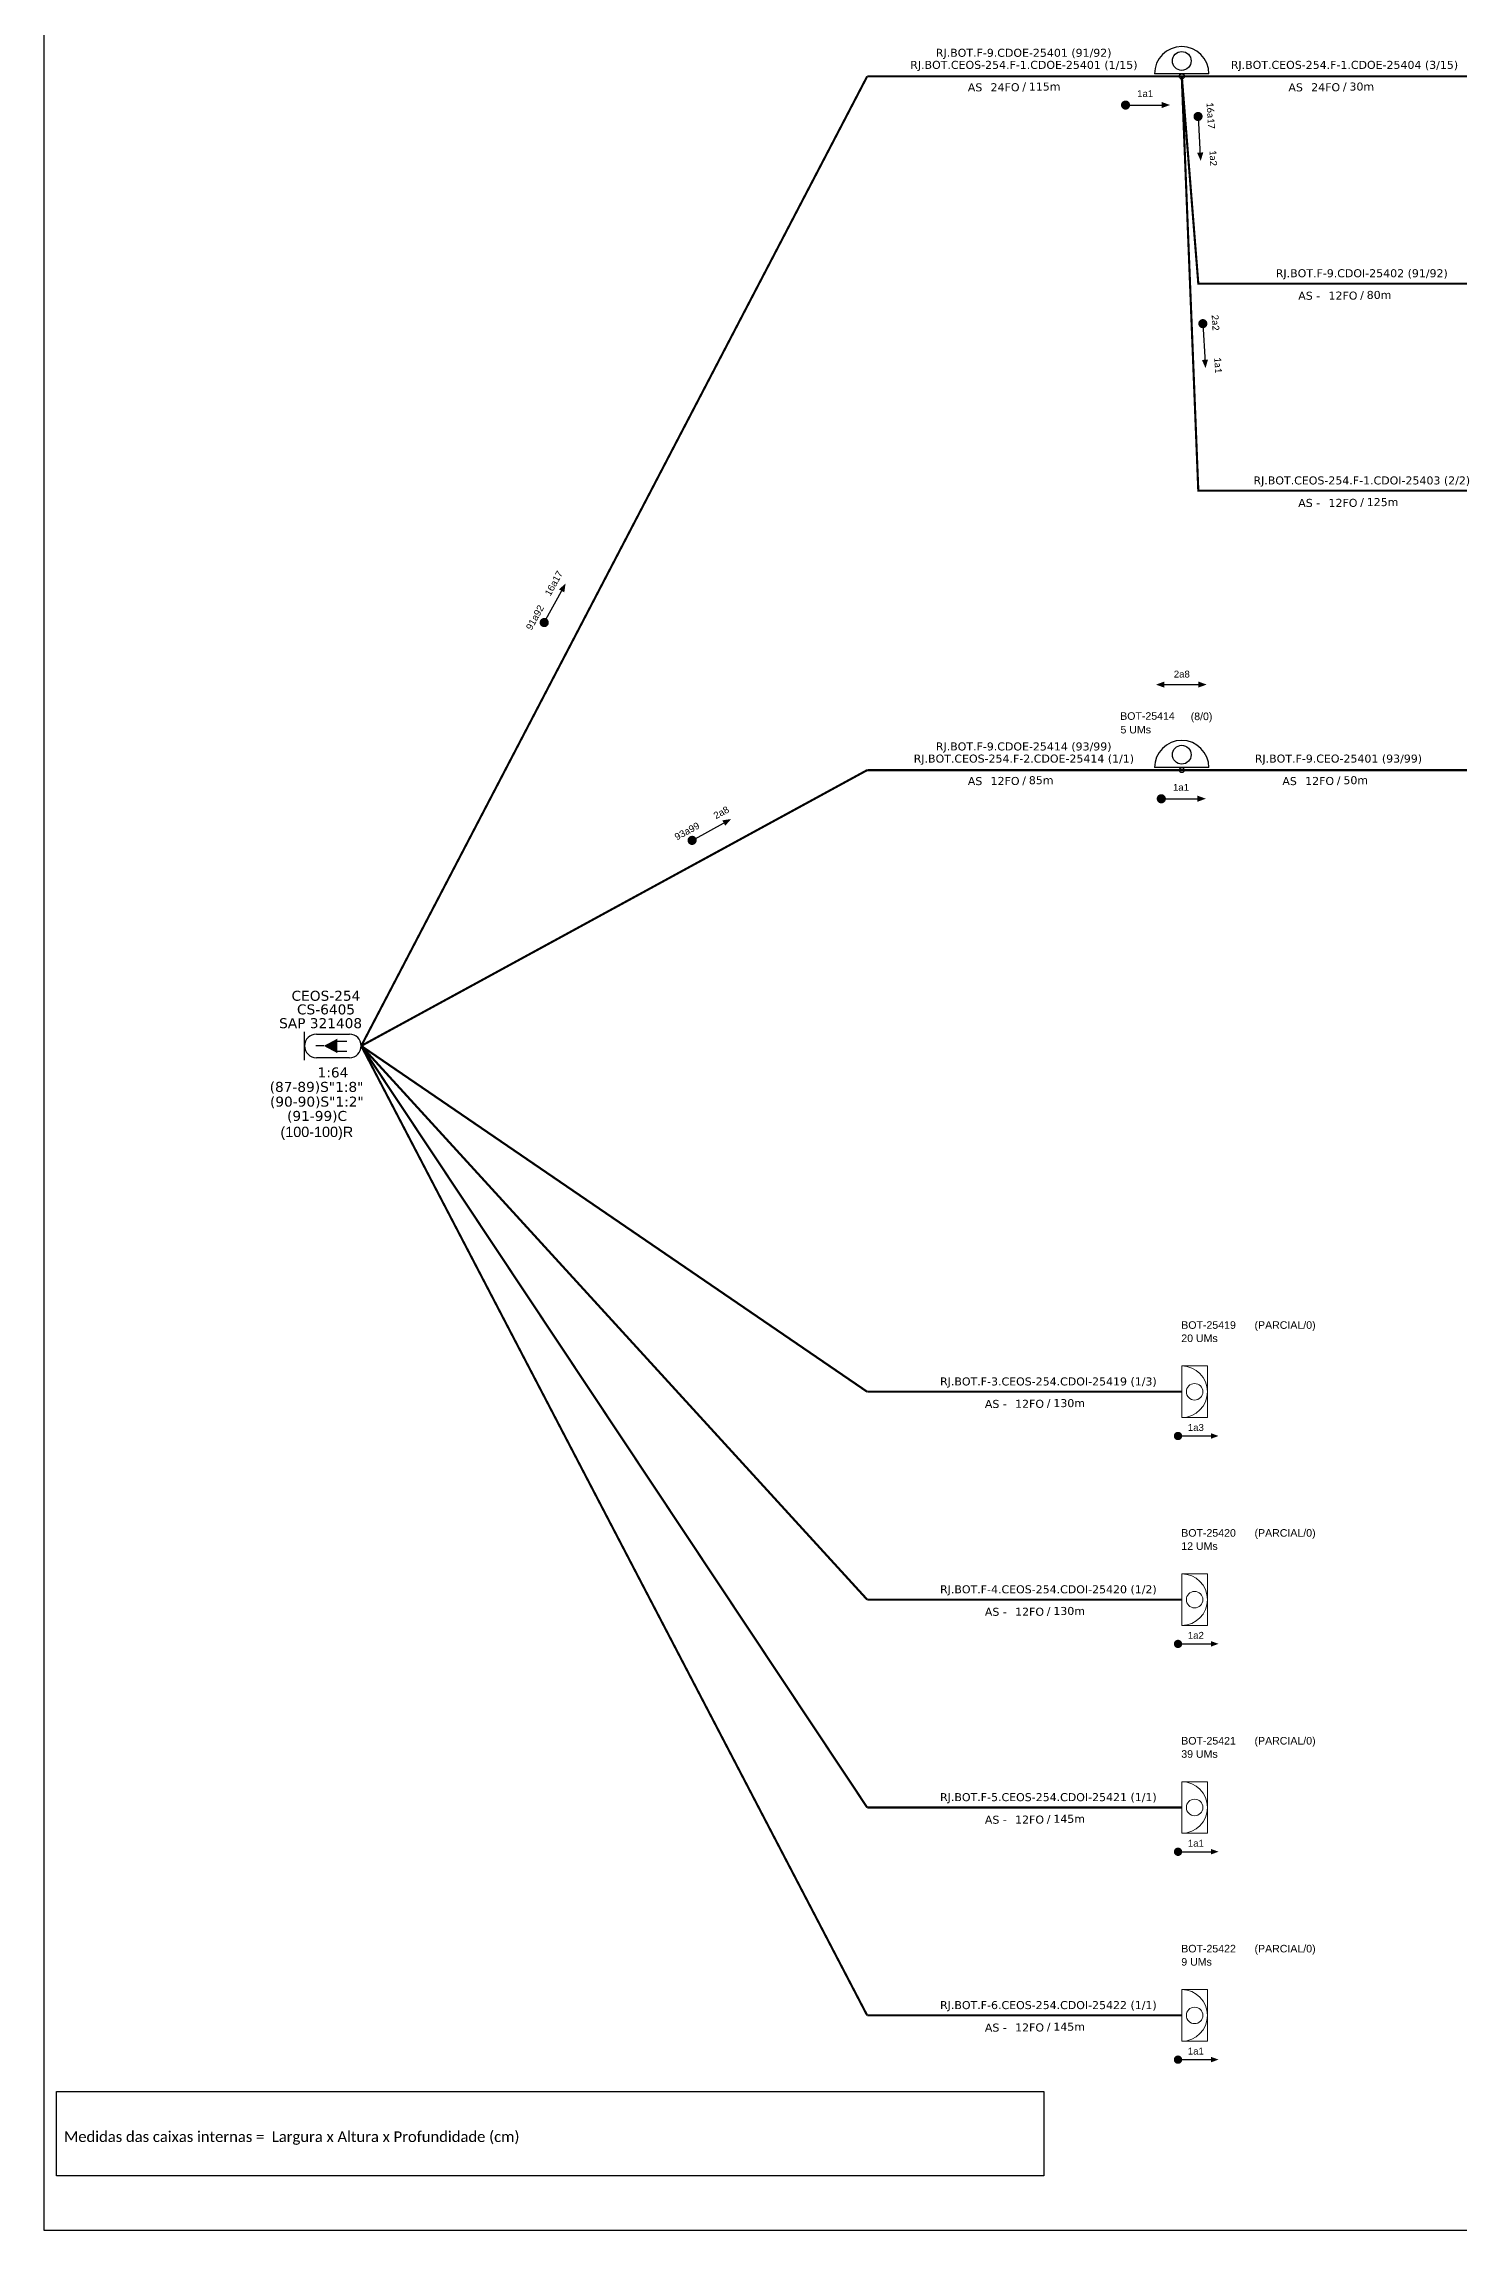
# Model space of a CAD drawing. Header units: metres. Extents: x -357 to 1409, y -312 to 282.
# Drawn here: x 568 to 792.6, y -311.8 to 35.2 of the extents above; entities that cross this region are included whole.
import ezdxf
from ezdxf.enums import TextEntityAlignment as Align

# ---------------------------------------------------------------- set-up
doc = ezdxf.new("R2010")
doc.units = ezdxf.units.M
for name, color, linetype, lineweight in [("20.0-LEGENDA DOS CDO'S", 1, 'Continuous', 0), ('20.1-CDO_INTERIOR', 1, 'Continuous', 0), ('20.2-CDO_POSTE', 1, 'Continuous', 5), ('40.1-ETIQUETAS', 1, 'Continuous', 20)]:
    doc.layers.add(name, color=color, linetype=linetype, lineweight=lineweight)
for name, color, linetype in [('20.4-CEOS', 1, 'Continuous'), ('CAP a instalar', 1, 'Continuous'), ('SETA', 7, 'Continuous'), ('UNIFILAR', 7, 'Continuous')]:
    doc.layers.add(name, color=color, linetype=linetype)
doc.styles.add('ARIAL', font='arial.ttf')
doc.styles.add('siredit', font='verdana.ttf')
doc.styles.get("Standard").update_dxf_attribs({"font": 'arial.ttf'})
doc.styles.add('WMF-Calibri0', font='calibri.ttf')
doc.linetypes.add('FENCELINE1', pattern='A,0.25,-0.1,[133,ltypeshp.shx,S=0.1,R=0,X=-0.1,Y=0],-0.1,1', length=1.45)

# ---------------------------------------------------------------- blocks, each defined once
blk = doc.blocks.new('CEOS_RP_CT_DRT')
at = {"layer": '20.4-CEOS', "color": 0}
for p, q in [((-4.54, 1.19), (-1.19, 1.19)), ((-1.19, -1.19), (-4.54, -1.19))]:
    blk.add_line(p, q, dxfattribs=at)
for points in [[(-5.73, -1.43), (-5.73, 1.44)], [(-3.79, 0), (-4.59, 0)], [(-2.47, 0.48), (-1.45, 0.48)], [(-2.47, -0.52), (-1.45, -0.52)]]:
    blk.add_lwpolyline(points, dxfattribs=at)
blk.add_lwpolyline([(-3.79, 0, 0, 1.47, 0), (-2.41, 0, 1.47, 1.47, 0)], format="xyseb", dxfattribs=at)
for centre, start, end in [((-4.54, 0), 90, 270), ((-1.19, 0), 270, 90)]:
    blk.add_arc(centre, 1.19, start, end, dxfattribs=at)
at = {"layer": '20.4-CEOS', "color": 7, "style": 'siredit'}
for tag, p in [('Nº_DA_CEOS', (-2.86, 5.6)), ('LOCAL', (-2.86, 4.24)), ('SAP', (-2.86, 2.78)), ('RACIO_SPLITAGEM', (-2.86, -1.88)), ('FIBRAS_SPLITTER', (-2.86, -3.58)), ('RESERVA_FINAIS', (-2.86, -6.39)), ('FIBRAS_TOP_C', (-2.86, -5.08))]:
    blk.add_attdef(tag, text='', height=1.01, dxfattribs=at).set_placement(p, align=Align.TOP_CENTER)
blk = doc.blocks.new('ETIQUETA_RS5F')
at = {"layer": '40.1-ETIQUETAS', "color": 0, "style": 'siredit'}
blk.add_text('/', height=1.5, dxfattribs=at).set_placement((1.58, -1.95), align=Align.MIDDLE_RIGHT)
for tag, p in [('ETIQUETA_R_PRIMARIA', (1.21, 4.1)), ('ETIQUETA_R_SECUNDARIA', (1.21, 2.1)), ('F_ATIVAS/F_MORTAS', (1.14, -4.24))]:
    blk.add_attdef(tag, text='', height=1.5, dxfattribs=at).set_placement(p, align=Align.MIDDLE_CENTER)
for tag, p in [('TIPO_CABO', (-6.58, -2.12)), ('CAP_CABO', (0.4, -2.09))]:
    blk.add_attdef(tag, text='', height=1.5, dxfattribs=at).set_placement(p, align=Align.MIDDLE_RIGHT)
blk.add_attdef('METROS', text='', height=1.5, dxfattribs=at).set_placement((2.14, -1.95), align=Align.MIDDLE_LEFT)
for tag, p in [('FUSÃO_1', (0.85, -8.39)), ('FUSÃO_2', (0.85, -10.6)), ('FUSÃO_3', (0.85, -12.93)), ('FUSÃO_4', (0.85, -15.14)), ('FUSÃO_5', (0.85, -17.16))]:
    blk.add_attdef(tag, text='', height=1.5, dxfattribs=at).set_placement(p, align=Align.CENTER)
blk = doc.blocks.new('CDOE-TEXTO PADRÃO')
at = {"layer": "20.0-LEGENDA DOS CDO'S", "color": 0, "style": 'ARIAL'}
for tag, p in [('CDO_N', (0.49, 7.39)), ('CORDOALHA', (0.5, 4.33)), ('SAP', (0.51, 1.67)), ('SPLITER_1', (0.59, -0.91)), ('SPLITER_2', (0.6, -3.55)), ('(XX-XX_F)S', (0.54, -8.29)), ('(XX-XX_L)S', (0.55, -10.83)), ('UMS', (0.55, -13.15))]:
    blk.add_attdef(tag, p, '', height=1.7, rotation=0.118, dxfattribs=at)
blk.add_attdef('FIBRAS_UTILIZADAS', text='', height=1.7, rotation=0.118, dxfattribs=at).set_placement((19.77, 7.43), align=Align.CENTER)
blk = doc.blocks.new('CDOI_INT')
at = {"layer": '20.1-CDO_INTERIOR', "color": 0, "lineweight": 18}
blk.add_lwpolyline([(4.25, -4.25), (4.25, 4.25), (0, 4.25), (0, -4.25)], close=True, dxfattribs=at)
blk.add_circle((2.12, 0), 1.36, dxfattribs=at)
blk.add_arc((0, 0), 4.25, 270, 90, dxfattribs=at)
at = {"layer": "20.0-LEGENDA DOS CDO'S", "color": 0, "style": 'ARIAL'}
for tag, p in [('CDO_N', (-0.08, 10.38)), ('SPLITER_1', (21.18, 10.38)), ('SAP', (-0.08, 6.23)), ('SURVEY', (-0.08, 8.2)), ('SPLITER_2', (21.19, 8.68)), ('1:XX', (5.94, -2.22)), ('UMS', (5.94, -4.24))]:
    blk.add_attdef(tag, p, '', height=1.36, dxfattribs=at)
blk.add_attdef('FIBRAS_UTILIZADAS', text='', height=1.36, dxfattribs=at).set_placement((15.34, 10.38), align=Align.CENTER)
blk = doc.blocks.new('SAN')
at = {"layer": 'SETA'}
blk.add_lwpolyline([(-2.58, 0), (6.02, 0)], dxfattribs=at)
for points in [[(-2.1, -0.66), (-3.93, 0), (-2.1, 0.67)], [(5.33, 0.68), (7.16, 0.01), (5.33, -0.65)]]:
    blk.add_solid(points, dxfattribs=at)

msp = doc.modelspace()

# ---------------------------------------------------------------- linework, layer by layer
at = {"color": 5}
msp.add_line((752.98, 30.45), (744.35, 30.45), dxfattribs=at)
at = {"color": 7}
msp.add_line((752.98, -79.65), (744.34, -79.65), dxfattribs=at)
msp.add_lwpolyline([(568.02, -311.79), (1409.02, -311.79), (1409.02, 282.21), (568.02, 282.21)], close=True, dxfattribs=at)
at = {"color": 7, "const_width": 0.339}
msp.add_lwpolyline([(798.59, 30.05), (748.67, 30.05)], dxfattribs=at)
for points, const_width in [([(739.38, 25.5, 1), (740.1, 25.5, 1)], 0.726), ([(751.23, 24.05, 1), (751.27, 23.33, 1)], 0.726), ([(751.99, -8.83, 1), (752.03, -9.55, 1)], 0.726), ([(647.29, -56.95, 1), (647.64, -56.31, 1)], 0.726), ([(745.05, -84.6, 1), (745.78, -84.6, 1)], 0.726), ([(670.62, -91.37, 1), (671.26, -91.03, 1)], 0.726), ([(747.74, -185.73, 1), (748.4, -185.73, 1)], 0.66), ([(747.74, -185.73, 1), (748.4, -185.73, 1)], 0.66), ([(747.74, -218.73, 1), (748.4, -218.73, 1)], 0.66), ([(747.74, -218.73, 1), (748.4, -218.73, 1)], 0.66), ([(747.74, -251.72, 1), (748.4, -251.72, 1)], 0.66), ([(747.74, -251.72, 1), (748.4, -251.72, 1)], 0.66), ([(747.74, -284.71, 1), (748.4, -284.71, 1)], 0.66), ([(747.74, -284.71, 1), (748.4, -284.71, 1)], 0.66)]:
    msp.add_lwpolyline(points, format="xyb", close=True, dxfattribs=dict(const_width=const_width))
at = {"color": 0}
msp.add_lwpolyline([(570.03, -289.79), (726.77, -289.79), (726.77, -303.14), (570.03, -303.14)], close=True, dxfattribs=at)
at = {"color": 5}
for centre, radius in [((748.66, 32.5), 1.49), ((748.67, 30.05), 0.4)]:
    msp.add_circle(centre, radius, dxfattribs=at)
at = {"color": 7}
for centre, radius in [((748.66, -77.6), 1.49), ((748.66, -80.05), 0.4)]:
    msp.add_circle(centre, radius, dxfattribs=at)
at = {"color": 5}
msp.add_arc((748.66, 30.45), 4.32, 0, 180, dxfattribs=at)
at = {"color": 7}
msp.add_arc((748.66, -79.65), 4.32, 0, 180, dxfattribs=at)
at = {"layer": 'CAP a instalar', "color": 7, "linetype": 'FENCELINE1', "ltscale": 7, "const_width": 0.339}
for points in [[(698.73, 30.05), (618.42, -123.82)], [(748.66, 30.05), (698.73, 30.05)], [(698.73, -80.05), (618.42, -123.82)], [(748.66, -80.05), (698.73, -80.05)], [(794.67, -80.05), (748.67, -80.05)]]:
    msp.add_lwpolyline(points, dxfattribs=at)
at = {"layer": 'CAP a instalar', "color": 8, "linetype": 'FENCELINE1', "ltscale": 7, "const_width": 0.339}
for points in [[(798.59, -35.71), (751.29, -35.71), (748.66, 30.05)], [(698.73, -178.71), (618.42, -123.82)], [(698.73, -211.7), (618.42, -123.82)], [(698.73, -244.69), (618.42, -123.82)], [(698.73, -277.69), (618.42, -123.82)], [(748.66, -178.71), (698.73, -178.71)], [(748.66, -211.7), (698.73, -211.7)], [(748.66, -244.69), (698.73, -244.69)], [(748.66, -277.69), (698.73, -277.69)]]:
    msp.add_lwpolyline(points, dxfattribs=at)
at = {"layer": 'CAP a instalar', "color": 1, "linetype": 'FENCELINE1', "ltscale": 7, "const_width": 0.339}
msp.add_lwpolyline([(798.59, -2.83), (751.29, -2.83), (748.67, 30.05)], dxfattribs=at)
at = {"layer": 'SETA'}
for points in [[(739.74, 25.5), (745.98, 25.5)], [(751.25, 23.69), (751.61, 17.46)], [(752.01, -9.19), (752.37, -15.42)], [(647.47, -56.63), (650.47, -51.16)], [(745.42, -84.6), (751.66, -84.6)], [(670.94, -91.2), (676.42, -88.21)], [(748.07, -185.73), (753.74, -185.73)], [(748.07, -185.73), (753.74, -185.73)], [(748.07, -218.73), (753.74, -218.73)], [(748.07, -218.73), (753.74, -218.73)], [(748.07, -251.72), (753.74, -251.72)], [(748.07, -251.72), (753.74, -251.72)], [(748.07, -284.71), (753.74, -284.71)], [(748.07, -284.71), (753.74, -284.71)]]:
    msp.add_lwpolyline(points, dxfattribs=at)
for points in [[(745.48, 25.99), (746.81, 25.51), (745.48, 25.03)], [(752.08, 17.99), (751.67, 16.63), (751.11, 17.93)], [(752.83, -14.89), (752.43, -16.25), (751.87, -14.95)], [(649.8, -51.36), (650.86, -50.43), (650.65, -51.83)], [(751.16, -84.1), (752.49, -84.59), (751.16, -85.07)], [(675.74, -88.02), (677.14, -87.81), (676.2, -88.87)], [(753.29, -185.29), (754.5, -185.73), (753.29, -186.17)], [(753.29, -185.29), (754.5, -185.73), (753.29, -186.17)], [(753.29, -218.28), (754.5, -218.72), (753.29, -219.16)], [(753.29, -218.28), (754.5, -218.72), (753.29, -219.16)], [(753.29, -251.27), (754.5, -251.71), (753.29, -252.15)], [(753.29, -251.27), (754.5, -251.71), (753.29, -252.15)], [(753.29, -284.26), (754.5, -284.7), (753.29, -285.14)], [(753.29, -284.26), (754.5, -284.7), (753.29, -285.14)]]:
    msp.add_solid(points, dxfattribs=at)

# ---------------------------------------------------------------- block references
at = {"color": 7}
ref = msp.add_blockref('ETIQUETA_RS5F', (722.6, 30.1), dxfattribs=dict(at, xscale=0.8468063891091732, yscale=0.8468063891091732, zscale=0.8468063891091732))
ref.add_attrib('ETIQUETA_R_PRIMARIA', 'RJ.BOT.F-9.CDOE-25401 (91/92)', dxfattribs={"layer": '40.1-ETIQUETAS', "color": 0, "height": 1.2702, "style": 'siredit'}).set_placement((723.57, 33.8), align=Align.MIDDLE_CENTER)
ref.add_attrib('ETIQUETA_R_SECUNDARIA', 'RJ.BOT.CEOS-254.F-1.CDOE-25401 (1/15)', dxfattribs={"layer": '40.1-ETIQUETAS', "color": 0, "height": 1.2702, "style": 'siredit'}).set_placement((723.6, 31.88), align=Align.MIDDLE_CENTER)
ref.add_attrib('TIPO_CABO', 'AS', dxfattribs={"layer": '40.1-ETIQUETAS', "color": 0, "height": 1.27, "style": 'siredit'}).set_placement((717, 28.31), align=Align.MIDDLE_RIGHT)
ref.add_attrib('CAP_CABO', '24FO', dxfattribs={"layer": '40.1-ETIQUETAS', "color": 0, "height": 1.27, "style": 'siredit'}).set_placement((722.91, 28.33), align=Align.MIDDLE_RIGHT)
ref.add_attrib('METROS', '115m', dxfattribs={"layer": '40.1-ETIQUETAS', "color": 0, "height": 1.27, "style": 'siredit'}).set_placement((724.39, 28.44), align=Align.MIDDLE_LEFT)
ref = msp.add_blockref('ETIQUETA_RS5F', (773.49, 30.1), dxfattribs=dict(at, xscale=0.8468063891091732, yscale=0.8468063891091732, zscale=0.8468063891091732))
ref.add_attrib('ETIQUETA_R_SECUNDARIA', 'RJ.BOT.CEOS-254.F-1.CDOE-25404 (3/15)', dxfattribs={"layer": '40.1-ETIQUETAS', "color": 0, "height": 1.2702, "style": 'siredit'}).set_placement((774.49, 31.88), align=Align.MIDDLE_CENTER)
ref.add_attrib('TIPO_CABO', 'AS', dxfattribs={"layer": '40.1-ETIQUETAS', "color": 0, "height": 1.27, "style": 'siredit'}).set_placement((767.89, 28.31), align=Align.MIDDLE_RIGHT)
ref.add_attrib('CAP_CABO', '24FO', dxfattribs={"layer": '40.1-ETIQUETAS', "color": 0, "height": 1.27, "style": 'siredit'}).set_placement((773.8, 28.33), align=Align.MIDDLE_RIGHT)
ref.add_attrib('METROS', '30m', dxfattribs={"layer": '40.1-ETIQUETAS', "color": 0, "height": 1.27, "style": 'siredit'}).set_placement((775.28, 28.44), align=Align.MIDDLE_LEFT)
at = {"layer": '20.1-CDO_INTERIOR', "color": 8, "ltscale": 11}
ref = msp.add_blockref('CDOI_INT', (748.66, -178.71), dxfattribs=dict(at, xscale=0.9626096739481429, yscale=0.9626096739481429, zscale=0.9626096739481429))
ref.add_attrib('CDO_N', 'BOT-25419', (748.58, -168.72), dxfattribs={"layer": "20.0-LEGENDA DOS CDO'S", "color": 0, "height": 1.201, "style": 'ARIAL'})
ref.add_attrib('FIBRAS_UTILIZADAS', '       (PARCIAL/0)', dxfattribs={"layer": "20.0-LEGENDA DOS CDO'S", "color": 0, "height": 1.2012, "style": 'ARIAL'}).set_placement((763.43, -168.72), align=Align.CENTER)
ref.add_attrib('SURVEY', '20 UMs', (748.59, -170.82), dxfattribs={"layer": "20.0-LEGENDA DOS CDO'S", "color": 0, "height": 1.201, "style": 'ARIAL'})
ref = msp.add_blockref('CDOI_INT', (748.66, -211.7), dxfattribs=dict(at, xscale=0.9626096739481429, yscale=0.9626096739481429, zscale=0.9626096739481429))
ref.add_attrib('CDO_N', 'BOT-25420', (748.58, -201.71), dxfattribs={"layer": "20.0-LEGENDA DOS CDO'S", "color": 0, "height": 1.201, "style": 'ARIAL'})
ref.add_attrib('FIBRAS_UTILIZADAS', '       (PARCIAL/0)', dxfattribs={"layer": "20.0-LEGENDA DOS CDO'S", "color": 0, "height": 1.2012, "style": 'ARIAL'}).set_placement((763.43, -201.71), align=Align.CENTER)
ref.add_attrib('SURVEY', '12 UMs', (748.59, -203.81), dxfattribs={"layer": "20.0-LEGENDA DOS CDO'S", "color": 0, "height": 1.201, "style": 'ARIAL'})
ref = msp.add_blockref('CDOI_INT', (748.66, -244.69), dxfattribs=dict(at, xscale=0.9626096739481429, yscale=0.9626096739481429, zscale=0.9626096739481429))
ref.add_attrib('CDO_N', 'BOT-25421', (748.58, -234.7), dxfattribs={"layer": "20.0-LEGENDA DOS CDO'S", "color": 0, "height": 1.201, "style": 'ARIAL'})
ref.add_attrib('FIBRAS_UTILIZADAS', '       (PARCIAL/0)', dxfattribs={"layer": "20.0-LEGENDA DOS CDO'S", "color": 0, "height": 1.2012, "style": 'ARIAL'}).set_placement((763.43, -234.7), align=Align.CENTER)
ref.add_attrib('SURVEY', '39 UMs', (748.59, -236.8), dxfattribs={"layer": "20.0-LEGENDA DOS CDO'S", "color": 0, "height": 1.201, "style": 'ARIAL'})
ref = msp.add_blockref('CDOI_INT', (748.66, -277.69), dxfattribs=dict(at, xscale=0.9626096739481429, yscale=0.9626096739481429, zscale=0.9626096739481429))
ref.add_attrib('CDO_N', 'BOT-25422', (748.58, -267.69), dxfattribs={"layer": "20.0-LEGENDA DOS CDO'S", "color": 0, "height": 1.201, "style": 'ARIAL'})
ref.add_attrib('FIBRAS_UTILIZADAS', '       (PARCIAL/0)', dxfattribs={"layer": "20.0-LEGENDA DOS CDO'S", "color": 0, "height": 1.2012, "style": 'ARIAL'}).set_placement((763.43, -267.69), align=Align.CENTER)
ref.add_attrib('SURVEY', '9 UMs', (748.59, -269.79), dxfattribs={"layer": "20.0-LEGENDA DOS CDO'S", "color": 0, "height": 1.201, "style": 'ARIAL'})
at = {"layer": '20.2-CDO_POSTE', "color": 7}
ref = msp.add_blockref('CDOE-TEXTO PADRÃO', (744.04, -80.1), dxfattribs=dict(at, xscale=0.7056720020771027, yscale=0.7056720020771027, zscale=0.7056720020771027))
ref.add_attrib('CDO_N', 'BOT-25414', (738.89, -72.07), dxfattribs={"layer": "20.0-LEGENDA DOS CDO'S", "color": 0, "height": 1.2, "rotation": 0.118, "style": 'ARIAL'})
ref.add_attrib('CORDOALHA', '5 UMs', (738.94, -74.23), dxfattribs={"layer": "20.0-LEGENDA DOS CDO'S", "color": 0, "height": 1.2, "rotation": 0.118, "style": 'ARIAL'})
ref.add_attrib('FIBRAS_UTILIZADAS', '       (8/0)', dxfattribs={"layer": "20.0-LEGENDA DOS CDO'S", "color": 0, "height": 1.1995, "rotation": 0.118, "style": 'ARIAL'}).set_placement((750.18, -72.12), align=Align.CENTER)
at = {"layer": '20.4-CEOS', "color": 7}
ref = msp.add_blockref('CEOS_RP_CT_DRT', (618.42, -123.82), dxfattribs=dict(at, xscale=1.56936936879158, yscale=1.56936936879158, zscale=1.56936936879158))
ref.add_attrib('Nº_DA_CEOS', 'CEOS-254', dxfattribs={"color": 7, "height": 1.585, "style": 'siredit'}).set_placement((612.82, -115.07), align=Align.TOP_CENTER)
ref.add_attrib('LOCAL', 'CS-6405', dxfattribs={"color": 7, "height": 1.585, "style": 'siredit'}).set_placement((612.83, -117.23), align=Align.TOP_CENTER)
ref.add_attrib('SAP', 'SAP 321408', dxfattribs={"color": 7, "height": 1.585, "style": 'siredit'}).set_placement((611.97, -119.42), align=Align.TOP_CENTER)
ref.add_attrib('RACIO_SPLITAGEM', '1:64', dxfattribs={"color": 7, "height": 1.585, "style": 'siredit'}).set_placement((613.93, -127.24), align=Align.TOP_CENTER)
ref.add_attrib('FIBRAS_SPLITTER', '(87-89)S"1:8"', dxfattribs={"color": 7, "height": 1.5846, "style": 'siredit'}).set_placement((611.33, -129.53), align=Align.TOP_CENTER)
ref.add_attrib('FIBRAS_TOP_C', '(90-90)S"1:2"', dxfattribs={"color": 7, "height": 1.5846, "style": 'siredit'}).set_placement((611.38, -131.87), align=Align.TOP_CENTER)
ref.add_attrib('RESERVA_FINAIS', '(91-99)C', dxfattribs={"color": 7, "height": 1.585, "style": 'siredit'}).set_placement((611.41, -134.14), align=Align.TOP_CENTER)
at = {"layer": '40.1-ETIQUETAS', "color": 1}
ref = msp.add_blockref('ETIQUETA_RS5F', (776.24, -2.97), dxfattribs=dict(at, xscale=0.8468063891091732, yscale=0.8468063891091732, zscale=0.8468063891091732))
ref.add_attrib('ETIQUETA_R_SECUNDARIA', 'RJ.BOT.F-9.CDOI-25402 (91/92)', dxfattribs={"color": 0, "height": 1.2702, "style": 'siredit'}).set_placement((777.24, -1.19), align=Align.MIDDLE_CENTER)
ref.add_attrib('TIPO_CABO', 'AS -', dxfattribs={"color": 0, "height": 1.27, "style": 'siredit'}).set_placement((770.63, -4.76), align=Align.MIDDLE_RIGHT)
ref.add_attrib('CAP_CABO', '12FO', dxfattribs={"color": 0, "height": 1.27, "style": 'siredit'}).set_placement((776.55, -4.74), align=Align.MIDDLE_RIGHT)
ref.add_attrib('METROS', '80m', dxfattribs={"color": 0, "height": 1.27, "style": 'siredit'}).set_placement((778.02, -4.63), align=Align.MIDDLE_LEFT)
at = {"layer": '40.1-ETIQUETAS', "color": 8}
ref = msp.add_blockref('ETIQUETA_RS5F', (776.24, -35.85), dxfattribs=dict(at, xscale=0.8468063891091732, yscale=0.8468063891091732, zscale=0.8468063891091732))
ref.add_attrib('ETIQUETA_R_SECUNDARIA', 'RJ.BOT.CEOS-254.F-1.CDOI-25403 (2/2)', dxfattribs={"color": 0, "height": 1.2702, "style": 'siredit'}).set_placement((777.24, -34.07), align=Align.MIDDLE_CENTER)
ref.add_attrib('TIPO_CABO', 'AS -', dxfattribs={"color": 0, "height": 1.27, "style": 'siredit'}).set_placement((770.63, -37.64), align=Align.MIDDLE_RIGHT)
ref.add_attrib('CAP_CABO', '12FO', dxfattribs={"color": 0, "height": 1.27, "style": 'siredit'}).set_placement((776.55, -37.63), align=Align.MIDDLE_RIGHT)
ref.add_attrib('METROS', '125m', dxfattribs={"color": 0, "height": 1.27, "style": 'siredit'}).set_placement((778.02, -37.51), align=Align.MIDDLE_LEFT)
at = {"layer": '40.1-ETIQUETAS', "color": 7}
ref = msp.add_blockref('ETIQUETA_RS5F', (722.6, -80), dxfattribs=dict(at, xscale=0.8468063891091732, yscale=0.8468063891091732, zscale=0.8468063891091732))
ref.add_attrib('ETIQUETA_R_PRIMARIA', 'RJ.BOT.F-9.CDOE-25414 (93/99)', dxfattribs={"color": 0, "height": 1.2702, "style": 'siredit'}).set_placement((723.57, -76.29), align=Align.MIDDLE_CENTER)
ref.add_attrib('ETIQUETA_R_SECUNDARIA', 'RJ.BOT.CEOS-254.F-2.CDOE-25414 (1/1)', dxfattribs={"color": 0, "height": 1.2702, "style": 'siredit'}).set_placement((723.6, -78.22), align=Align.MIDDLE_CENTER)
ref.add_attrib('TIPO_CABO', 'AS', dxfattribs={"color": 0, "height": 1.27, "style": 'siredit'}).set_placement((717, -81.79), align=Align.MIDDLE_RIGHT)
ref.add_attrib('CAP_CABO', '12FO', dxfattribs={"color": 0, "height": 1.27, "style": 'siredit'}).set_placement((722.91, -81.77), align=Align.MIDDLE_RIGHT)
ref.add_attrib('METROS', '85m', dxfattribs={"color": 0, "height": 1.27, "style": 'siredit'}).set_placement((724.39, -81.65), align=Align.MIDDLE_LEFT)
ref = msp.add_blockref('ETIQUETA_RS5F', (772.53, -80), dxfattribs=dict(at, xscale=0.8468063891091732, yscale=0.8468063891091732, zscale=0.8468063891091732))
ref.add_attrib('ETIQUETA_R_SECUNDARIA', 'RJ.BOT.F-9.CEO-25401 (93/99)', dxfattribs={"color": 0, "height": 1.2702, "style": 'siredit'}).set_placement((773.53, -78.22), align=Align.MIDDLE_CENTER)
ref.add_attrib('TIPO_CABO', 'AS', dxfattribs={"color": 0, "height": 1.27, "style": 'siredit'}).set_placement((766.93, -81.79), align=Align.MIDDLE_RIGHT)
ref.add_attrib('CAP_CABO', '12FO', dxfattribs={"color": 0, "height": 1.27, "style": 'siredit'}).set_placement((772.84, -81.77), align=Align.MIDDLE_RIGHT)
ref.add_attrib('METROS', '50m', dxfattribs={"color": 0, "height": 1.27, "style": 'siredit'}).set_placement((774.32, -81.65), align=Align.MIDDLE_LEFT)
at = {"layer": '40.1-ETIQUETAS', "color": 8}
ref = msp.add_blockref('ETIQUETA_RS5F', (726.49, -178.85), dxfattribs=dict(at, xscale=0.8468063891091732, yscale=0.8468063891091732, zscale=0.8468063891091732))
ref.add_attrib('ETIQUETA_R_SECUNDARIA', 'RJ.BOT.F-3.CEOS-254.CDOI-25419 (1/3)', dxfattribs={"color": 0, "height": 1.2702, "style": 'siredit'}).set_placement((727.49, -177.07), align=Align.MIDDLE_CENTER)
ref.add_attrib('TIPO_CABO', 'AS -', dxfattribs={"color": 0, "height": 1.27, "style": 'siredit'}).set_placement((720.89, -180.64), align=Align.MIDDLE_RIGHT)
ref.add_attrib('CAP_CABO', '12FO', dxfattribs={"color": 0, "height": 1.27, "style": 'siredit'}).set_placement((726.8, -180.62), align=Align.MIDDLE_RIGHT)
ref.add_attrib('METROS', '130m', dxfattribs={"color": 0, "height": 1.27, "style": 'siredit'}).set_placement((728.28, -180.51), align=Align.MIDDLE_LEFT)
ref = msp.add_blockref('ETIQUETA_RS5F', (726.49, -211.84), dxfattribs=dict(at, xscale=0.8468063891091732, yscale=0.8468063891091732, zscale=0.8468063891091732))
ref.add_attrib('ETIQUETA_R_SECUNDARIA', 'RJ.BOT.F-4.CEOS-254.CDOI-25420 (1/2)', dxfattribs={"color": 0, "height": 1.2702, "style": 'siredit'}).set_placement((727.49, -210.06), align=Align.MIDDLE_CENTER)
ref.add_attrib('TIPO_CABO', 'AS -', dxfattribs={"color": 0, "height": 1.27, "style": 'siredit'}).set_placement((720.89, -213.63), align=Align.MIDDLE_RIGHT)
ref.add_attrib('CAP_CABO', '12FO', dxfattribs={"color": 0, "height": 1.27, "style": 'siredit'}).set_placement((726.8, -213.62), align=Align.MIDDLE_RIGHT)
ref.add_attrib('METROS', '130m', dxfattribs={"color": 0, "height": 1.27, "style": 'siredit'}).set_placement((728.28, -213.5), align=Align.MIDDLE_LEFT)
ref = msp.add_blockref('ETIQUETA_RS5F', (726.49, -244.84), dxfattribs=dict(at, xscale=0.8468063891091732, yscale=0.8468063891091732, zscale=0.8468063891091732))
ref.add_attrib('ETIQUETA_R_SECUNDARIA', 'RJ.BOT.F-5.CEOS-254.CDOI-25421 (1/1)', dxfattribs={"color": 0, "height": 1.2702, "style": 'siredit'}).set_placement((727.49, -243.05), align=Align.MIDDLE_CENTER)
ref.add_attrib('TIPO_CABO', 'AS -', dxfattribs={"color": 0, "height": 1.27, "style": 'siredit'}).set_placement((720.89, -246.63), align=Align.MIDDLE_RIGHT)
ref.add_attrib('CAP_CABO', '12FO', dxfattribs={"color": 0, "height": 1.27, "style": 'siredit'}).set_placement((726.8, -246.61), align=Align.MIDDLE_RIGHT)
ref.add_attrib('METROS', '145m', dxfattribs={"color": 0, "height": 1.27, "style": 'siredit'}).set_placement((728.28, -246.49), align=Align.MIDDLE_LEFT)
ref = msp.add_blockref('ETIQUETA_RS5F', (726.49, -277.83), dxfattribs=dict(at, xscale=0.8468063891091732, yscale=0.8468063891091732, zscale=0.8468063891091732))
ref.add_attrib('ETIQUETA_R_SECUNDARIA', 'RJ.BOT.F-6.CEOS-254.CDOI-25422 (1/1)', dxfattribs={"color": 0, "height": 1.2702, "style": 'siredit'}).set_placement((727.49, -276.05), align=Align.MIDDLE_CENTER)
ref.add_attrib('TIPO_CABO', 'AS -', dxfattribs={"color": 0, "height": 1.27, "style": 'siredit'}).set_placement((720.89, -279.62), align=Align.MIDDLE_RIGHT)
ref.add_attrib('CAP_CABO', '12FO', dxfattribs={"color": 0, "height": 1.27, "style": 'siredit'}).set_placement((726.8, -279.6), align=Align.MIDDLE_RIGHT)
ref.add_attrib('METROS', '145m', dxfattribs={"color": 0, "height": 1.27, "style": 'siredit'}).set_placement((728.28, -279.48), align=Align.MIDDLE_LEFT)
at = {"layer": 'UNIFILAR', "color": 5, "lineweight": -3, "xscale": 0.7260000000000002, "yscale": 0.7260000000000002, "zscale": 0.7260000000000002}
msp.add_blockref('SAN', (747.42, -66.48), dxfattribs=at)

# ---------------------------------------------------------------- texts
at = {"style": 'ARIAL'}
for s, height, p in [('1a1', 1.089, (742.86, 26.77)), ('2a8', 1.089, (748.67, -65.35)), ('1a1', 1.089, (748.54, -83.33)), ('(100-100)R', 1.633, (611.37, -138.28)), ('1a3', 1.089, (750.9, -184.92)), ('1a2', 1.089, (750.9, -217.91)), ('1a1', 1.089, (750.9, -250.91)), ('1a1', 1.089, (750.9, -283.9))]:
    msp.add_text(s, height=height, dxfattribs=at).set_placement(p, align=Align.CENTER)
for s, rotation, p in [('16a17', 61.1853, (649.46, -50.66)), ('91a92', 61.1853, (646.47, -56.09)), ('2a8', 28.5903, (675.83, -87.25)), ('93a99', 28.5903, (670.39, -90.21))]:
    msp.add_text(s, height=1.089, rotation=rotation, dxfattribs=at).set_placement(p, align=Align.CENTER)
at = {"char_height": 1.089, "width": 18.4105, "attachment_point": 5, "rotation": 273.3058}
for s, insert in [('{\\fCalibri|b0|i0|c0|p34;\\C7;16a17}', (753.26, 23.85)), ('{\\fCalibri|b0|i0|c0|p34;\\C7;1a2}', (753.67, 17.1)), ('{\\fCalibri|b0|i0|c0|p34;\\C7;2a2}', (754.02, -9.03)), ('{\\fCalibri|b0|i0|c0|p34;\\C7;1a1}', (754.43, -15.78))]:
    msp.add_mtext(s, dxfattribs=dict(at, insert=insert))
at = {"insert": (571.25, -296.09), "char_height": 1.69, "width": 156.1458, "attachment_point": 1, "style": 'WMF-Calibri0'}
msp.add_mtext('Medidas das caixas internas =  Largura x Altura x Profundidade (cm)', dxfattribs=at)

doc.saveas('drawing.dxf')
